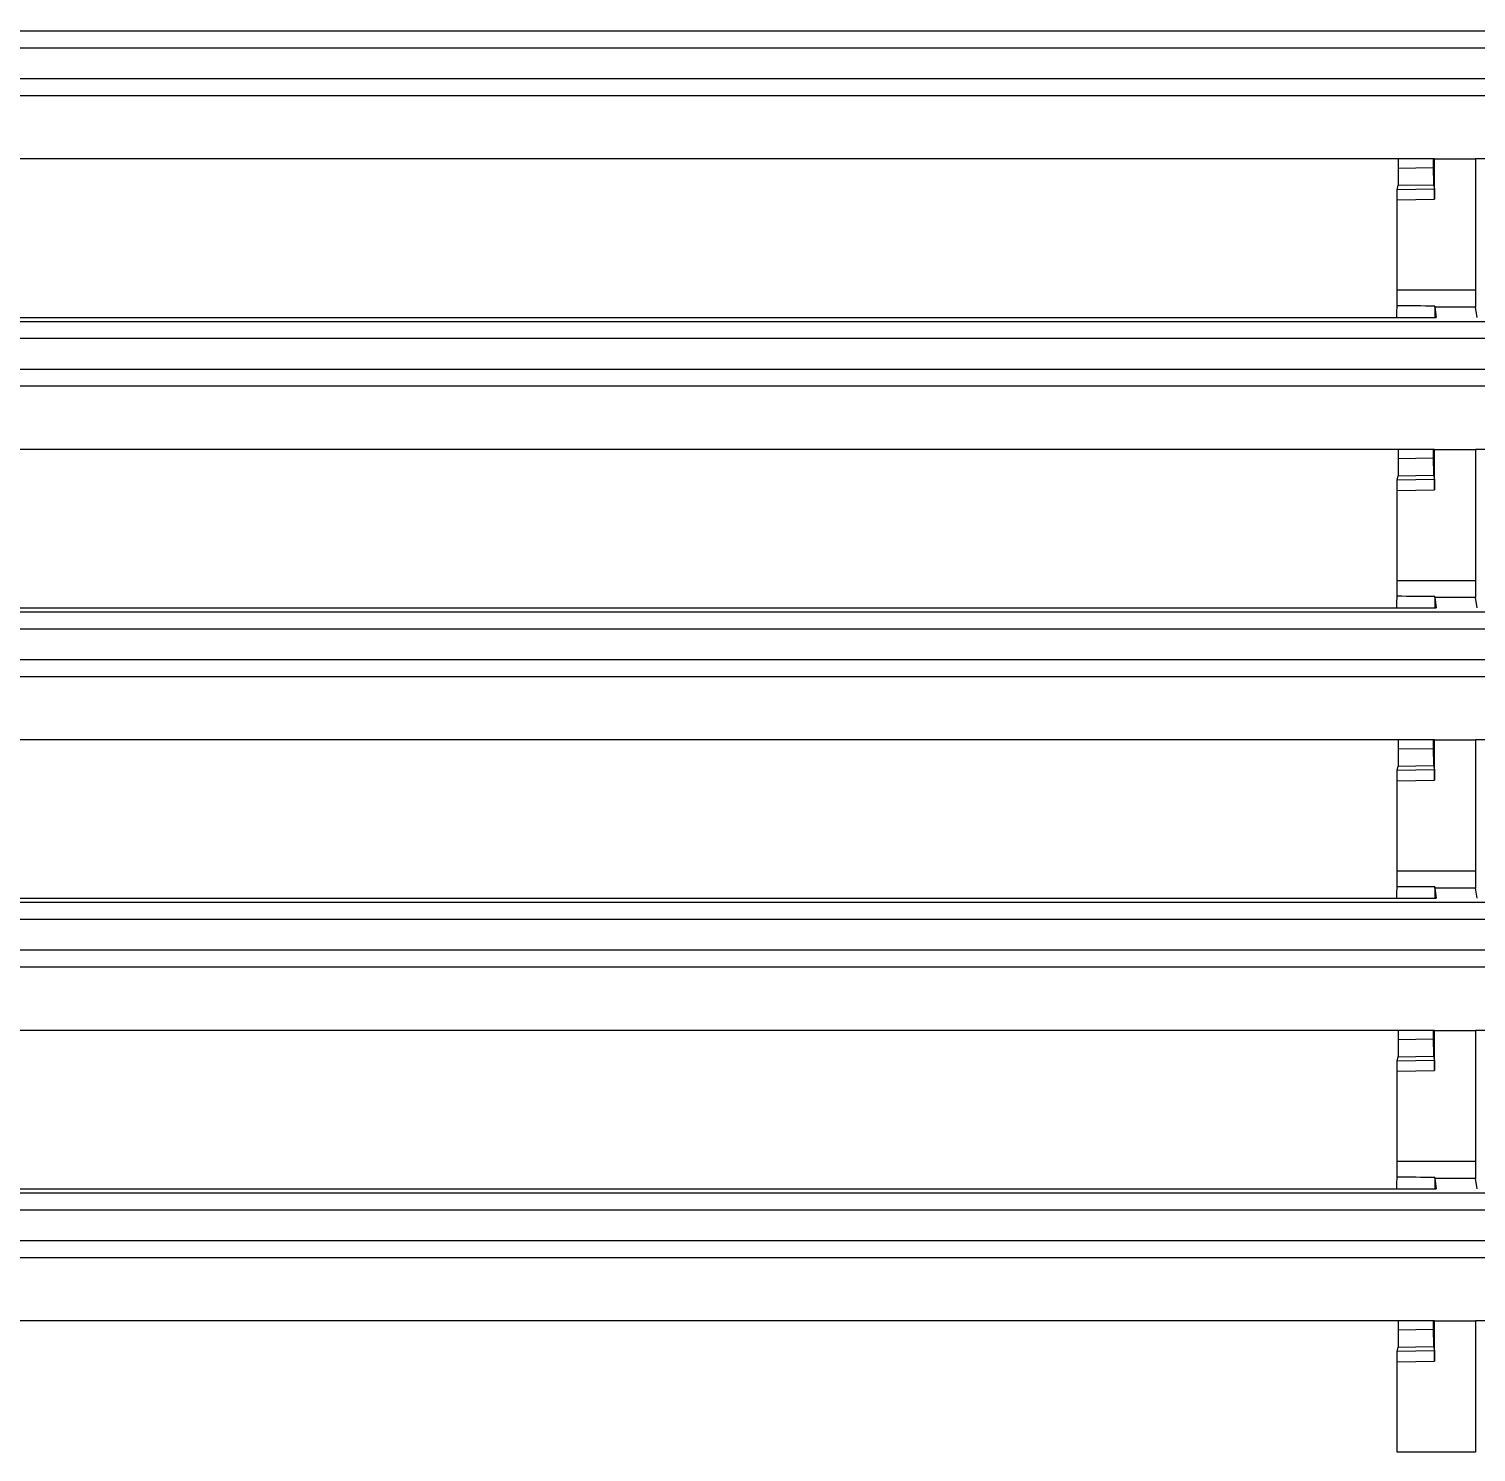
# Model space of a CAD drawing. Header units: millimetres. Extents: x -56261 to 196039, y 9480 to 100001.
# Drawn here: x 159781.45 to 159810.55, y 95738.09 to 95766.71 of the extents above; entities that cross this region are included whole.
import ezdxf

# ---------------------------------------------------------------- set-up
doc = ezdxf.new("R2010")
doc.units = ezdxf.units.MM
doc.set_wipeout_variables(frame=1)
doc.layers.add('SS-AIRCON', color=5, linetype='Continuous')
doc.layers.add('SS-TEXT', color=7, linetype='Continuous')

# ---------------------------------------------------------------- blocks, each defined once
blk = doc.blocks.new('I48T')
at = {"layer": 'SS-AIRCON', "color": 0, "linetype": 'Continuous'}
for p, q in [((41.1485, -5.96102), (41.1485, -2.0976)), ((41.1485, -2.0976), (43.4515, -2.0976)), ((43.4515, -2.0976), (43.4515, -4.7562)), ((43.4515, -4.7562), (42.3486, -4.77548)), ((42.3486, -4.77548), (42.3486, -5.96102)), ((42.352, -5.07505), (43.448, -5.0559)), ((42.382, -5.20296), (42.352, -5.07505)), ((43.448, -5.0559), (43.4178, -5.1858)), ((43.4178, -5.1858), (42.382, -5.20296)), ((-41.1485, -5.96102), (41.1485, -5.96102)), ((42.3486, -5.96102), (41.1485, -5.96102)), ((42.3486, -5.96102), (125.7485, -5.96102)), ((42.3878, -5.7021), (43.412, -5.68513)), ((42.3878, -5.96102), (42.3878, -5.7021)), ((43.412, -5.68513), (43.412, -5.96102)), ((580.0736, -7.82954), (-580.0737, -7.82954)), ((-599.9007, -8.31793), (599.9006, -8.31793)), ((599.9006, -9.23208), (-599.9007, -9.23208)), ((578.5326, -9.73017), (-578.5326, -9.73017)), ((41.1008, -9.84772), (41.1429, -10.14899)), ((41.1429, -10.14899), (42.343, -10.14899)), ((125.7008, -9.84772), (42.3009, -9.84772)), ((42.343, -10.14899), (42.3009, -9.84772)), ((41.1485, -14.51102), (41.1485, -10.6476)), ((41.1485, -10.6476), (43.4515, -10.6476)), ((43.4515, -10.6476), (43.4515, -13.3062)), ((43.4515, -13.3062), (42.3486, -13.32548)), ((42.3486, -13.32548), (42.3486, -14.51102)), ((42.352, -13.62505), (43.448, -13.6059)), ((42.382, -13.75296), (42.352, -13.62505)), ((43.448, -13.6059), (43.4178, -13.7358)), ((43.4178, -13.7358), (42.382, -13.75296)), ((42.3878, -14.2521), (43.412, -14.23513)), ((42.3878, -14.51102), (42.3878, -14.2521)), ((43.412, -14.23513), (43.412, -14.51102)), ((-41.1485, -14.51102), (41.1485, -14.51102)), ((42.3486, -14.51102), (41.1485, -14.51102)), ((42.3486, -14.51102), (125.7485, -14.51102)), ((580.0736, -16.37954), (-580.0737, -16.37954)), ((-599.9007, -16.86793), (599.9006, -16.86793)), ((599.9006, -17.78208), (-599.9007, -17.78208)), ((578.5326, -18.28017), (-578.5326, -18.28017)), ((41.1008, -18.39772), (41.1429, -18.69899)), ((41.1429, -18.69899), (42.343, -18.69899)), ((125.7008, -18.39772), (42.3009, -18.39772)), ((42.343, -18.69899), (42.3009, -18.39772)), ((41.1485, -23.06102), (41.1485, -19.1976)), ((41.1485, -19.1976), (43.4515, -19.1976)), ((43.4515, -19.1976), (43.4515, -21.8562)), ((43.4515, -21.8562), (42.3486, -21.87548)), ((42.3486, -21.87548), (42.3486, -23.06102)), ((42.352, -22.17505), (43.448, -22.1559)), ((42.382, -22.30296), (42.352, -22.17505)), ((43.4178, -22.2858), (42.382, -22.30296)), ((43.448, -22.1559), (43.4178, -22.2858)), ((42.3878, -22.8021), (43.412, -22.78513)), ((42.3878, -23.06102), (42.3878, -22.8021)), ((43.412, -22.78513), (43.412, -23.06102)), ((-41.1485, -23.06102), (41.1485, -23.06102)), ((42.3486, -23.06102), (41.1485, -23.06102)), ((42.3486, -23.06102), (125.7485, -23.06102)), ((580.0736, -24.92954), (-580.0737, -24.92954)), ((-599.9007, -25.41793), (599.9006, -25.41793)), ((599.9006, -26.33208), (-599.9007, -26.33208)), ((578.5326, -26.83017), (-578.5326, -26.83017)), ((41.1008, -26.94772), (41.1429, -27.24899)), ((41.1429, -27.24899), (42.343, -27.24899)), ((125.7008, -26.94772), (42.3009, -26.94772)), ((42.343, -27.24899), (42.3009, -26.94772)), ((41.1485, -27.7476), (43.4515, -27.7476)), ((41.1485, -31.61102), (41.1485, -27.7476)), ((43.4515, -27.7476), (43.4515, -30.4062)), ((43.4515, -30.4062), (42.3486, -30.42548)), ((42.3486, -30.42548), (42.3486, -31.61102)), ((42.352, -30.72505), (43.448, -30.7059)), ((42.382, -30.85296), (42.352, -30.72505)), ((43.4178, -30.8358), (42.382, -30.85296)), ((43.448, -30.7059), (43.4178, -30.8358)), ((42.3878, -31.3521), (43.412, -31.33513)), ((42.3878, -31.61102), (42.3878, -31.3521)), ((43.412, -31.33513), (43.412, -31.61102)), ((-41.1485, -31.61102), (41.1485, -31.61102)), ((42.3486, -31.61102), (41.1485, -31.61102)), ((42.3486, -31.61102), (125.7485, -31.61102)), ((580.0736, -33.47954), (-580.0737, -33.47954)), ((-599.9007, -33.96793), (599.9006, -33.96793)), ((599.9006, -34.88208), (-599.9007, -34.88208)), ((578.5326, -35.38017), (-578.5326, -35.38017)), ((41.1008, -35.49772), (41.1429, -35.79899)), ((125.7008, -35.49772), (42.3009, -35.49772)), ((42.343, -35.79899), (42.3009, -35.49772)), ((41.1429, -35.79899), (42.343, -35.79899)), ((41.1485, -36.2976), (43.4515, -36.2976)), ((41.1485, -40.16102), (41.1485, -36.2976)), ((43.4515, -36.2976), (43.4515, -38.9562)), ((43.4515, -38.9562), (42.3486, -38.97548)), ((42.3486, -38.97548), (42.3486, -40.16102)), ((42.352, -39.27505), (43.448, -39.2559)), ((42.382, -39.40296), (42.352, -39.27505)), ((43.4178, -39.3858), (42.382, -39.40296)), ((43.448, -39.2559), (43.4178, -39.3858)), ((42.3878, -39.9021), (43.412, -39.88513)), ((42.3878, -40.16102), (42.3878, -39.9021)), ((43.412, -39.88513), (43.412, -40.16102)), ((-41.1485, -40.16102), (41.1485, -40.16102)), ((42.3486, -40.16102), (41.1485, -40.16102)), ((42.3486, -40.16102), (125.7485, -40.16102)), ((580.0736, -42.02954), (-580.0737, -42.02954)), ((-599.9007, -42.51793), (599.9006, -42.51793)), ((599.9006, -43.43208), (-599.9007, -43.43208)), ((578.5326, -43.93017), (-578.5326, -43.93017))]:
    blk.add_line(p, q, dxfattribs=at)
for points in [[(42.3521, -5.07504), (42.3519, -5.074, -0.02728296), (42.3517, -5.07227, -0.00973444), (42.3516, -5.06983, -0.00499554), (42.3514, -5.06669, -0.00321872), (42.3512, -5.06277, -0.00217913), (42.351, -5.05811, -0.0015913), (42.3509, -5.05265, -0.00120061), (42.3507, -5.04643, -0.00095757), (42.3505, -5.03942, -0.00077342), (42.3503, -5.03165, -0.00064713), (42.3502, -5.02311, -0.00054576), (42.35, -5.01384, -0.00047255), (42.3499, -5.00386, -0.00041179), (42.3497, -4.99322, -0.00036621), (42.3496, -4.98193, -0.00032624), (42.3494, -4.97008, -0.00029421), (42.3493, -4.95768, -0.00026977), (42.3492, -4.94481, -0.00025209), (42.3491, -4.93149, -0.00022796), (42.349, -4.91787, -0.00020153), (42.3489, -4.90404, -0.00020535), (42.3488, -4.88976, -0.00022422), (42.3488, -4.87498, -0.00016788), (42.3487, -4.86098, -0.00007055), (42.3486, -4.84824, -0.00021125), (42.3486, -4.83204, -0.00033809), (42.3486, -4.80742, -0.00016819), (42.3485, -4.77537, -0.00009153)], [(43.4178, -5.18595), (43.4175, -5.18797, 0.02442443), (43.4172, -5.19137, 0.00852986), (43.4169, -5.1962, 0.00426948), (43.4167, -5.20243, 0.0026803), (43.4164, -5.21011, 0.00179837), (43.4161, -5.2192, 0.00130512), (43.4158, -5.22972, 0.00098291), (43.4155, -5.24159, 0.00078019), (43.4152, -5.25481, 0.00063051), (43.415, -5.26928, 0.00052596), (43.4147, -5.28498, 0.00044444), (43.4145, -5.30179, 0.00038394), (43.4142, -5.31965, 0.00033541), (43.414, -5.33844, 0.00029762), (43.4138, -5.35809, 0.00026596), (43.4136, -5.37846, 0.00023949), (43.4134, -5.39947, 0.00021996), (43.4132, -5.42101, 0.00020476), (43.413, -5.44301, 0.00018607), (43.4129, -5.46522, 0.00016484), (43.4128, -5.48752, 0.00016688), (43.4126, -5.51027, 0.00018014), (43.4125, -5.53351, 0.00013721), (43.4124, -5.55538, 0.0000615), (43.4124, -5.57516, 0.00016844), (43.4123, -5.5999, 0.00026791), (43.4122, -5.63702, 0.00013605), (43.4121, -5.68504, 0.00007562)], [(41.1484, -10.64753), (41.1484, -10.6273, 0.0001541), (41.1485, -10.60669, 0.00014439), (41.1485, -10.58568, 0.00014304), (41.1484, -10.56433, 0.00015218), (41.1484, -10.5427, 0.00015822), (41.1484, -10.52086, 0.0001642), (41.1483, -10.49885, 0.00017036), (41.1482, -10.47678, 0.00017945), (41.1481, -10.4547, 0.00018837), (41.148, -10.43271, 0.00019981), (41.1479, -10.41089, 0.00021182), (41.1478, -10.38934, 0.00022691), (41.1476, -10.36817, 0.00024382), (41.1474, -10.34746, 0.00026489), (41.1472, -10.32732, 0.00028809), (41.147, -10.30784, 0.00031512), (41.1468, -10.28915, 0.00035237), (41.1466, -10.2713, 0.00040257), (41.1463, -10.25442, 0.00044593), (41.146, -10.23856, 0.00047765), (41.1457, -10.22387, 0.00060619), (41.1454, -10.21028, 0.00086136), (41.1451, -10.19787, 0.00083385), (41.1448, -10.18695, 0.00037367), (41.1445, -10.17771, 0.00150455), (41.1441, -10.16891, 0.00443601), (41.1435, -10.15932, 0.00432993), (41.1427, -10.14915, 0.00351642)], [(43.4558, -10.18825), (43.4555, -10.19708, 0.00099696), (43.4552, -10.20669, 0.00084298), (43.455, -10.21711, 0.00071573), (43.4547, -10.22829, 0.0006234), (43.4544, -10.24022, 0.00054642), (43.4541, -10.25284, 0.00048494), (43.4539, -10.26613, 0.00043309), (43.4537, -10.28002, 0.00039144), (43.4534, -10.29451, 0.00035572), (43.4532, -10.30951, 0.00032577), (43.453, -10.32501, 0.00030001), (43.4528, -10.34092, 0.00027778), (43.4527, -10.35722, 0.00025896), (43.4525, -10.37385, 0.00024241), (43.4524, -10.39076, 0.00022771), (43.4522, -10.40789, 0.00021371), (43.4521, -10.4252, 0.00020413), (43.452, -10.44265, 0.00019665), (43.4519, -10.46022, 0.00018397), (43.4518, -10.47775, 0.00016668), (43.4517, -10.49519, 0.00017343), (43.4517, -10.51285, 0.00019271), (43.4516, -10.5308, 0.00014804), (43.4516, -10.54763, 0.00006376), (43.4516, -10.5628, 0.00018832), (43.4515, -10.58181, 0.00030668), (43.4516, -10.61044, 0.00015514), (43.4516, -10.64753, 0.00008562)], [(42.3521, -13.62503), (42.3519, -13.62399, -0.02730622), (42.3517, -13.62226, -0.00973938), (42.3516, -13.61982, -0.00499731), (42.3514, -13.61668, -0.00321959), (42.3512, -13.61277, -0.00217959), (42.351, -13.6081, -0.00159157), (42.3509, -13.60265, -0.00120078), (42.3507, -13.59643, -0.00095769), (42.3505, -13.58941, -0.00077349), (42.3503, -13.58164, -0.00064719), (42.3502, -13.5731, -0.0005458), (42.35, -13.56384, -0.00047257), (42.3499, -13.55385, -0.00041181), (42.3497, -13.54321, -0.00036623), (42.3496, -13.53193, -0.00032625), (42.3494, -13.52007, -0.00029422), (42.3493, -13.50768, -0.00026977), (42.3492, -13.4948, -0.0002521), (42.3491, -13.48148, -0.00022796), (42.349, -13.46787, -0.00020153), (42.3489, -13.45403, -0.00020535), (42.3488, -13.43975, -0.00022422), (42.3488, -13.42498, -0.00016788), (42.3487, -13.41098, -0.00007055), (42.3486, -13.39823, -0.00021125), (42.3486, -13.38203, -0.00033808), (42.3486, -13.35741, -0.00016819), (42.3485, -13.32536, -0.00009152)], [(43.4178, -13.73594), (43.4175, -13.73796, 0.02441231), (43.4172, -13.74137, 0.00852741), (43.4169, -13.7462, 0.00426864), (43.4167, -13.75242, 0.0026799), (43.4164, -13.76011, 0.00179817), (43.4161, -13.76919, 0.00130499), (43.4158, -13.77971, 0.00098284), (43.4155, -13.79158, 0.00078013), (43.4152, -13.80481, 0.00063047), (43.415, -13.81928, 0.00052593), (43.4147, -13.83498, 0.00044442), (43.4145, -13.85178, 0.00038393), (43.4142, -13.86964, 0.0003354), (43.414, -13.88843, 0.00029761), (43.4138, -13.90809, 0.00026595), (43.4136, -13.92846, 0.00023949), (43.4134, -13.94946, 0.00021996), (43.4132, -13.971, 0.00020476), (43.413, -13.993, 0.00018606), (43.4129, -14.01522, 0.00016484), (43.4128, -14.03752, 0.00016688), (43.4126, -14.06026, 0.00018014), (43.4125, -14.08351, 0.00013721), (43.4124, -14.10537, 0.0000615), (43.4124, -14.12515, 0.00016844), (43.4123, -14.14989, 0.00026791), (43.4122, -14.18701, 0.00013605), (43.4121, -14.23503, 0.00007563)], [(41.1484, -19.19752), (41.1484, -19.17729, 0.00015411), (41.1485, -19.15668, 0.00014439), (41.1485, -19.13567, 0.00014305), (41.1484, -19.11432, 0.00015218), (41.1484, -19.09269, 0.00015822), (41.1484, -19.07085, 0.00016421), (41.1483, -19.04885, 0.00017036), (41.1482, -19.02677, 0.00017945), (41.1481, -19.00469, 0.00018838), (41.148, -18.9827, 0.00019981), (41.1479, -18.96089, 0.00021182), (41.1478, -18.93934, 0.00022691), (41.1476, -18.91816, 0.00024382), (41.1474, -18.89745, 0.00026488), (41.1472, -18.87732, 0.00028809), (41.147, -18.85784, 0.00031512), (41.1468, -18.83915, 0.00035237), (41.1466, -18.82129, 0.00040256), (41.1463, -18.80441, 0.00044591), (41.146, -18.78856, 0.00047763), (41.1457, -18.77386, 0.00060616), (41.1454, -18.76027, 0.00086132), (41.1451, -18.74786, 0.0008338), (41.1448, -18.73694, 0.00037364), (41.1445, -18.72771, 0.00150443), (41.1441, -18.7189, 0.00443551), (41.1435, -18.70932, 0.00432918), (41.1427, -18.69914, 0.00351564)], [(43.4558, -18.73825), (43.4555, -18.74707, 0.00099681), (43.4552, -18.75668, 0.00084287), (43.455, -18.7671, 0.00071565), (43.4547, -18.77828, 0.00062334), (43.4544, -18.79021, 0.00054637), (43.4541, -18.80283, 0.0004849), (43.4539, -18.81612, 0.00043306), (43.4537, -18.83002, 0.00039142), (43.4534, -18.8445, 0.0003557), (43.4532, -18.85951, 0.00032576), (43.453, -18.875, 0.0003), (43.4528, -18.89091, 0.00027777), (43.4527, -18.90722, 0.00025895), (43.4525, -18.92384, 0.0002424), (43.4524, -18.94075, 0.00022771), (43.4522, -18.95789, 0.00021371), (43.4521, -18.97519, 0.00020413), (43.452, -18.99265, 0.00019665), (43.4519, -19.01021, 0.00018397), (43.4518, -19.02775, 0.00016668), (43.4517, -19.04519, 0.00017343), (43.4517, -19.06284, 0.00019271), (43.4516, -19.0808, 0.00014804), (43.4516, -19.09762, 0.00006376), (43.4516, -19.11279, 0.00018832), (43.4515, -19.13181, 0.00030669), (43.4516, -19.16043, 0.00015515), (43.4516, -19.19752, 0.00008562)], [(42.3521, -22.17502), (42.3519, -22.17398, -0.02732951), (42.3517, -22.17225, -0.00974431), (42.3516, -22.16982, -0.00499908), (42.3514, -22.16667, -0.00322046), (42.3512, -22.16276, -0.00218005), (42.351, -22.1581, -0.00159185), (42.3509, -22.15264, -0.00120095), (42.3507, -22.14642, -0.0009578), (42.3505, -22.13941, -0.00077357), (42.3503, -22.13164, -0.00064724), (42.3502, -22.12309, -0.00054583), (42.35, -22.11383, -0.0004726), (42.3499, -22.10385, -0.00041183), (42.3497, -22.09321, -0.00036624), (42.3496, -22.08192, -0.00032626), (42.3494, -22.07007, -0.00029423), (42.3493, -22.05767, -0.00026978), (42.3492, -22.0448, -0.0002521), (42.3491, -22.03148, -0.00022797), (42.349, -22.01786, -0.00020154), (42.3489, -22.00403, -0.00020535), (42.3488, -21.98975, -0.00022422), (42.3488, -21.97497, -0.00016788), (42.3487, -21.96097, -0.00007055), (42.3486, -21.94823, -0.00021125), (42.3486, -21.93202, -0.00033807), (42.3486, -21.9074, -0.00016819), (42.3485, -21.87535, -0.00009152)], [(43.4178, -22.28593), (43.4175, -22.28796, 0.0244002), (43.4172, -22.29136, 0.00852496), (43.4169, -22.29619, 0.0042678), (43.4167, -22.30241, 0.0026795), (43.4164, -22.3101, 0.00179796), (43.4161, -22.31919, 0.00130487), (43.4158, -22.32971, 0.00098276), (43.4155, -22.34157, 0.00078008), (43.4152, -22.3548, 0.00063044), (43.415, -22.36927, 0.00052591), (43.4147, -22.38497, 0.00044441), (43.4145, -22.40177, 0.00038391), (43.4142, -22.41964, 0.00033539), (43.414, -22.43843, 0.00029761), (43.4138, -22.45808, 0.00026595), (43.4136, -22.47845, 0.00023949), (43.4134, -22.49946, 0.00021995), (43.4132, -22.521, 0.00020476), (43.413, -22.543, 0.00018606), (43.4129, -22.56521, 0.00016484), (43.4128, -22.58751, 0.00016688), (43.4126, -22.61025, 0.00018014), (43.4125, -22.6335, 0.00013721), (43.4124, -22.65537, 0.0000615), (43.4124, -22.67514, 0.00016844), (43.4123, -22.69988, 0.00026792), (43.4122, -22.737, 0.00013605), (43.4121, -22.78502, 0.00007563)], [(41.1484, -27.74752), (41.1484, -27.72729, 0.00015411), (41.1485, -27.70668, 0.0001444), (41.1485, -27.68566, 0.00014305), (41.1484, -27.66432, 0.00015219), (41.1484, -27.64268, 0.00015822), (41.1484, -27.62084, 0.00016421), (41.1483, -27.59884, 0.00017036), (41.1482, -27.57676, 0.00017945), (41.1481, -27.55469, 0.00018838), (41.148, -27.53269, 0.00019981), (41.1479, -27.51088, 0.00021182), (41.1478, -27.48933, 0.0002269), (41.1476, -27.46816, 0.00024382), (41.1474, -27.44745, 0.00026488), (41.1472, -27.42731, 0.00028808), (41.147, -27.40783, 0.00031511), (41.1468, -27.38914, 0.00035236), (41.1466, -27.37129, 0.00040255), (41.1463, -27.3544, 0.0004459), (41.146, -27.33855, 0.00047761), (41.1457, -27.32386, 0.00060614), (41.1454, -27.31026, 0.00086128), (41.1451, -27.29786, 0.00083375), (41.1448, -27.28693, 0.00037362), (41.1445, -27.2777, 0.00150431), (41.1441, -27.2689, 0.004435), (41.1435, -27.25931, 0.00432844), (41.1427, -27.24913, 0.00351487)], [(43.4558, -27.28824), (43.4555, -27.29706, 0.00099666), (43.4552, -27.30667, 0.00084276), (43.455, -27.3171, 0.00071556), (43.4547, -27.32828, 0.00062327), (43.4544, -27.34021, 0.00054632), (43.4541, -27.35282, 0.00048487), (43.4539, -27.36612, 0.00043303), (43.4537, -27.38001, 0.00039139), (43.4534, -27.3945, 0.00035568), (43.4532, -27.4095, 0.00032574), (43.453, -27.425, 0.00029998), (43.4528, -27.44091, 0.00027776), (43.4527, -27.45721, 0.00025895), (43.4525, -27.47384, 0.00024239), (43.4524, -27.49075, 0.0002277), (43.4522, -27.50788, 0.0002137), (43.4521, -27.52519, 0.00020412), (43.452, -27.54264, 0.00019665), (43.4519, -27.56021, 0.00018397), (43.4518, -27.57774, 0.00016668), (43.4517, -27.59518, 0.00017343), (43.4517, -27.61284, 0.00019271), (43.4516, -27.63079, 0.00014804), (43.4516, -27.64761, 0.00006376), (43.4516, -27.66278, 0.00018832), (43.4515, -27.6818, 0.00030669), (43.4516, -27.71042, 0.00015515), (43.4516, -27.74752, 0.00008562)], [(42.3521, -30.72501), (42.3519, -30.72397, -0.02735283), (42.3517, -30.72224, -0.00974925), (42.3516, -30.71981, -0.00500085), (42.3514, -30.71666, -0.00322133), (42.3512, -30.71275, -0.00218051), (42.351, -30.70809, -0.00159212), (42.3509, -30.70263, -0.00120112), (42.3507, -30.69642, -0.00095791), (42.3505, -30.6894, -0.00077365), (42.3503, -30.68163, -0.0006473), (42.3502, -30.67309, -0.00054587), (42.35, -30.66383, -0.00047263), (42.3499, -30.65384, -0.00041185), (42.3497, -30.6432, -0.00036626), (42.3496, -30.63192, -0.00032627), (42.3494, -30.62006, -0.00029424), (42.3493, -30.60767, -0.00026979), (42.3492, -30.59479, -0.00025211), (42.3491, -30.58147, -0.00022797), (42.349, -30.56785, -0.00020154), (42.3489, -30.55402, -0.00020535), (42.3488, -30.53974, -0.00022422), (42.3488, -30.52496, -0.00016787), (42.3487, -30.51096, -0.00007055), (42.3486, -30.49822, -0.00021125), (42.3486, -30.48201, -0.00033807), (42.3486, -30.45739, -0.00016818), (42.3485, -30.42534, -0.00009152)], [(43.4178, -30.83592), (43.4175, -30.83795, 0.0243881), (43.4172, -30.84135, 0.00852251), (43.4169, -30.84618, 0.00426696), (43.4167, -30.8524, 0.0026791), (43.4164, -30.86009, 0.00179775), (43.4161, -30.86918, 0.00130475), (43.4158, -30.8797, 0.00098268), (43.4155, -30.89157, 0.00078003), (43.4152, -30.90479, 0.0006304), (43.415, -30.91927, 0.00052589), (43.4147, -30.93497, 0.00044439), (43.4145, -30.95177, 0.0003839), (43.4142, -30.96963, 0.00033538), (43.414, -30.98842, 0.0002976), (43.4138, -31.00807, 0.00026594), (43.4136, -31.02845, 0.00023948), (43.4134, -31.04945, 0.00021995), (43.4132, -31.07099, 0.00020476), (43.413, -31.09299, 0.00018606), (43.4129, -31.1152, 0.00016484), (43.4128, -31.13751, 0.00016688), (43.4126, -31.16025, 0.00018014), (43.4125, -31.1835, 0.00013721), (43.4124, -31.20536, 0.0000615), (43.4124, -31.22513, 0.00016844), (43.4123, -31.24988, 0.00026792), (43.4122, -31.28699, 0.00013605), (43.4121, -31.33501, 0.00007563)], [(41.1484, -36.29751), (41.1484, -36.27728, 0.00015411), (41.1485, -36.25667, 0.0001444), (41.1485, -36.23566, 0.00014305), (41.1484, -36.21431, 0.00015219), (41.1484, -36.19268, 0.00015823), (41.1484, -36.17083, 0.00016421), (41.1483, -36.14883, 0.00017037), (41.1482, -36.12676, 0.00017946), (41.1481, -36.10468, 0.00018838), (41.148, -36.08269, 0.00019981), (41.1479, -36.06087, 0.00021182), (41.1478, -36.03933, 0.0002269), (41.1476, -36.01815, 0.00024382), (41.1474, -35.99744, 0.00026488), (41.1472, -35.97731, 0.00028808), (41.147, -35.95783, 0.00031511), (41.1468, -35.93913, 0.00035235), (41.1466, -35.92128, 0.00040254), (41.1463, -35.9044, 0.00044589), (41.146, -35.88855, 0.0004776), (41.1457, -35.87385, 0.00060611), (41.1454, -35.86026, 0.00086123), (41.1451, -35.84785, 0.0008337), (41.1448, -35.83693, 0.00037359), (41.1445, -35.82769, 0.0015042), (41.1441, -35.81889, 0.00443449), (41.1435, -35.8093, 0.00432769), (41.1427, -35.79912, 0.0035141)], [(43.4558, -35.83823), (43.4555, -35.84705, 0.00099651), (43.4552, -35.85666, 0.00084265), (43.455, -35.86709, 0.00071548), (43.4547, -35.87827, 0.00062321), (43.4544, -35.8902, 0.00054627), (43.4541, -35.90282, 0.00048483), (43.4539, -35.91611, 0.000433), (43.4537, -35.93001, 0.00039137), (43.4534, -35.94449, 0.00035566), (43.4532, -35.9595, 0.00032572), (43.453, -35.97499, 0.00029997), (43.4528, -35.9909, 0.00027775), (43.4527, -36.00721, 0.00025894), (43.4525, -36.02383, 0.00024239), (43.4524, -36.04074, 0.0002277), (43.4522, -36.05788, 0.0002137), (43.4521, -36.07518, 0.00020412), (43.452, -36.09264, 0.00019665), (43.4519, -36.1102, 0.00018397), (43.4518, -36.12774, 0.00016668), (43.4517, -36.14518, 0.00017343), (43.4517, -36.16283, 0.00019271), (43.4516, -36.18079, 0.00014804), (43.4516, -36.19761, 0.00006376), (43.4516, -36.21278, 0.00018832), (43.4515, -36.23179, 0.0003067), (43.4516, -36.26041, 0.00015515), (43.4516, -36.29751, 0.00008563)], [(42.3521, -39.275), (42.3519, -39.27396, -0.02737618), (42.3517, -39.27224, -0.0097542), (42.3516, -39.2698, -0.00500263), (42.3514, -39.26666, -0.00322219), (42.3512, -39.26275, -0.00218097), (42.351, -39.25808, -0.00159239), (42.3509, -39.25263, -0.00120129), (42.3507, -39.24641, -0.00095803), (42.3505, -39.2394, -0.00077372), (42.3503, -39.23163, -0.00064735), (42.3502, -39.22308, -0.00054591), (42.35, -39.21382, -0.00047266), (42.3499, -39.20384, -0.00041187), (42.3497, -39.1932, -0.00036627), (42.3496, -39.18191, -0.00032629), (42.3494, -39.17006, -0.00029425), (42.3493, -39.15766, -0.00026979), (42.3492, -39.14479, -0.00025211), (42.3491, -39.13146, -0.00022797), (42.349, -39.11785, -0.00020154), (42.3489, -39.10402, -0.00020535), (42.3488, -39.08974, -0.00022422), (42.3488, -39.07496, -0.00016787), (42.3487, -39.06096, -0.00007055), (42.3486, -39.04821, -0.00021124), (42.3486, -39.03201, -0.00033806), (42.3486, -39.00738, -0.00016818), (42.3485, -38.97533, -0.00009152)], [(43.4178, -39.38591), (43.4175, -39.38794, 0.02437601), (43.4172, -39.39134, 0.00852006), (43.4169, -39.39617, 0.00426611), (43.4167, -39.4024, 0.0026787), (43.4164, -39.41009, 0.00179754), (43.4161, -39.41917, 0.00130462), (43.4158, -39.4297, 0.00098261), (43.4155, -39.44156, 0.00077998), (43.4152, -39.45479, 0.00063037), (43.415, -39.46926, 0.00052586), (43.4147, -39.48496, 0.00044437), (43.4145, -39.50176, 0.00038389), (43.4142, -39.51963, 0.00033537), (43.414, -39.53842, 0.00029759), (43.4138, -39.55807, 0.00026594), (43.4136, -39.57844, 0.00023948), (43.4134, -39.59945, 0.00021995), (43.4132, -39.62099, 0.00020476), (43.413, -39.64298, 0.00018606), (43.4129, -39.6652, 0.00016484), (43.4128, -39.6875, 0.00016688), (43.4126, -39.71024, 0.00018014), (43.4125, -39.73349, 0.00013721), (43.4124, -39.75535, 0.0000615), (43.4124, -39.77513, 0.00016844), (43.4123, -39.79987, 0.00026792), (43.4122, -39.83698, 0.00013605), (43.4121, -39.885, 0.00007563)]]:
    blk.add_lwpolyline(points, format="xyb", dxfattribs=at)
for points in [[(43.4516, -4.75617), (43.4515, -4.91376), (43.4499, -5.04762), (43.448, -5.05584)], [(42.3876, -5.7021), (42.3878, -5.42855), (42.3853, -5.217), (42.3819, -5.20301)], [(42.3428, -10.14915), (42.3436, -10.15324), (42.3441, -10.16426), (42.3446, -10.1815)], [(42.3446, -10.1815), (42.715, -10.18378), (43.0854, -10.18597), (43.4558, -10.18825)], [(43.4573, -9.84772), (43.4576, -9.98199), (43.4569, -10.13524), (43.4558, -10.18825)], [(43.4516, -13.30616), (43.4515, -13.46376), (43.4499, -13.59762), (43.448, -13.60583)], [(42.3876, -14.25209), (42.3878, -13.97855), (42.3853, -13.767), (42.3819, -13.753)], [(42.3428, -18.69914), (42.3436, -18.70324), (42.3441, -18.71426), (42.3446, -18.73149)], [(42.3446, -18.73149), (42.715, -18.73378), (43.0854, -18.73597), (43.4558, -18.73825)], [(43.4573, -18.39772), (43.4576, -18.53199), (43.4569, -18.68524), (43.4558, -18.73825)], [(43.4516, -21.85616), (43.4515, -22.01376), (43.4499, -22.14762), (43.448, -22.15582)], [(42.3876, -22.80209), (42.3878, -22.52855), (42.3853, -22.317), (42.3819, -22.30299)], [(42.3428, -27.24913), (42.3436, -27.25324), (42.3441, -27.26426), (42.3446, -27.28148)], [(43.4573, -26.94772), (43.4576, -27.08199), (43.4569, -27.23524), (43.4558, -27.28824)], [(42.3446, -27.28148), (42.715, -27.28378), (43.0854, -27.28597), (43.4558, -27.28824)], [(43.4516, -30.40615), (43.4515, -30.56376), (43.4499, -30.69762), (43.448, -30.70582)], [(42.3876, -31.35208), (42.3878, -31.07855), (42.3853, -30.867), (42.3819, -30.85298)], [(43.4573, -35.49772), (43.4576, -35.63199), (43.4569, -35.78524), (43.4558, -35.83823)], [(42.3428, -35.79912), (42.3436, -35.80324), (42.3441, -35.81426), (42.3446, -35.83147)], [(42.3446, -35.83147), (42.715, -35.83378), (43.0854, -35.83597), (43.4558, -35.83823)], [(43.4516, -38.95614), (43.4515, -39.11376), (43.4499, -39.24762), (43.448, -39.25581)], [(42.3876, -39.90207), (42.3878, -39.62855), (42.3853, -39.417), (42.3819, -39.40297)]]:
    blk.add_open_spline(points, degree=3, dxfattribs=at)
for points in [[(42.3446, -10.1815), (42.3436, -10.148), (42.3424, -10.04128), (42.3423, -9.89976), (42.3424, -9.84772)], [(42.3446, -18.73149), (42.3436, -18.698), (42.3424, -18.59128), (42.3423, -18.44976), (42.3424, -18.39772)], [(42.3446, -27.28148), (42.3436, -27.248), (42.3424, -27.14128), (42.3423, -26.99976), (42.3424, -26.94772)], [(42.3446, -35.83147), (42.3436, -35.798), (42.3424, -35.69128), (42.3423, -35.54976), (42.3424, -35.49772)]]:
    blk.add_open_spline(points, degree=3, knots=[0, 0, 0, 0, 0.0002540524, 0.0004116041, 0.0004116041, 0.0004116041, 0.0004116041], dxfattribs=at)
blk = doc.blocks.new('A$C43DE16F2')
blk.add_wipeout([(0, 14550.001), (0, 0.001), (29100, 0.001), (29100, 14550.001)]).dxf.layer = 'SS-TEXT'
at = {"layer": 'SS-TEXT', "linetype": 'Continuous', "xscale": 1.577261091527505, "yscale": 1.577261091527505, "zscale": 1.577261091527505, "rotation": 180}
blk.add_blockref('I48T', (11081.918, 7128.457), dxfattribs=at)

msp = doc.modelspace()

# ---------------------------------------------------------------- block references
at = {"layer": 'SS-TEXT', "xscale": 0.4331186193392458, "yscale": 0.4331186193392458, "zscale": 0.4331186193392458}
msp.add_blockref('A$C43DE16F2', (155038.861, 92649.191), dxfattribs=at)

doc.saveas('drawing.dxf')
